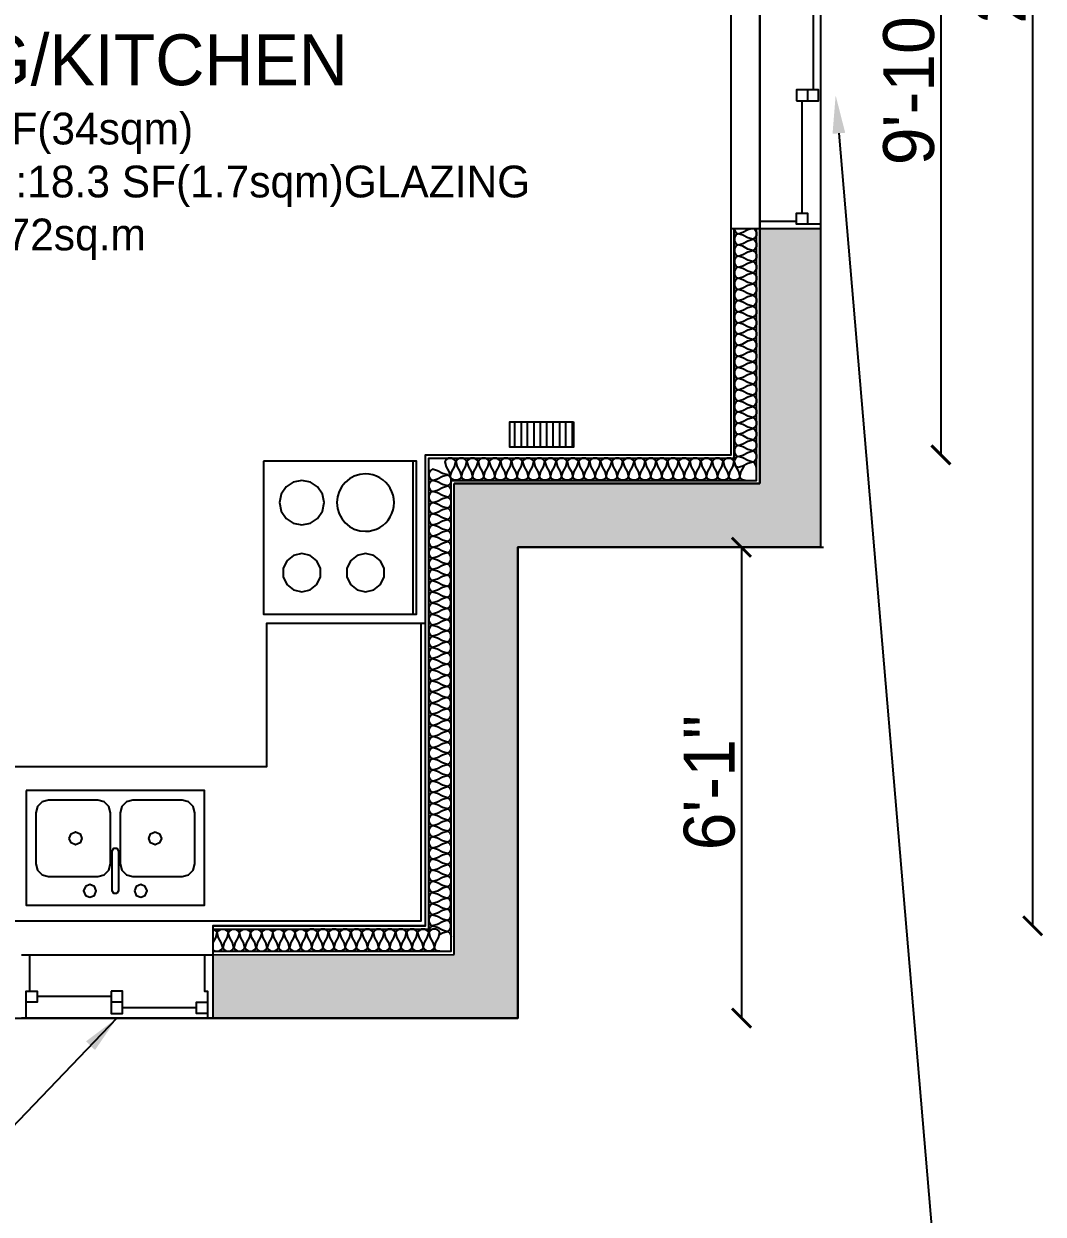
# Model space of a CAD drawing. Header units: inches. Extents: x 120 to 1121, y -124 to 610.
# Drawn here: x 759.5 to 919.9, y 123.9 to 311.3 of the extents above; entities that cross this region are included whole.
import ezdxf

# ---------------------------------------------------------------- set-up
doc = ezdxf.new("R2010")
doc.units = ezdxf.units.IN
doc.header["$LTSCALE"] = 0.5
doc.header["$MEASUREMENT"] = 0
doc.dimstyles.get("Standard").update_dxf_attribs({"dimtxt": 8, "dimasz": 3, "dimexe": 0.18, "dimexo": 0.0625, "dimgap": 1.03125, "dimtad": 1, "dimdec": 4, "dimzin": 0, "dimdsep": 46, "dimlunit": 4, "dimtxsty": 'Standard', "dimblk": 'ARCHTICK', "dimcen": 0.09, "dimse1": 1, "dimse2": 1, "dimclrd": 256, "dimclrt": 256, "dimadec": 0, "dimazin": 0, "dimtfac": 1, "dimtdec": 4, "dimtofl": 0, "dimtmove": 2, "dimatfit": 3, "dimfxl": 1, "dimtolj": 1, "dimtzin": 0, "dimlwd": -1, "dimarcsym": 0})

# ---------------------------------------------------------------- blocks, each defined once
blk = doc.blocks.new('_ArchTick')
at = {"color": 0, "linetype": 'ByBlock', "const_width": 0.15}
blk.add_lwpolyline([(-0.5, -0.5), (0.5, 0.5)], dxfattribs=at)
blk = doc.blocks.new('*D29')
at = {"transparency": 16777216}
blk.add_line((918.23, 517.82), (918.23, 169.32), dxfattribs=at)
at = {"layer": 'Defpoints', "color": 0, "transparency": 16777216}
for p in [(870.79, 517.82), (822.72, 169.32), (918.23, 169.32)]:
    blk.add_point(p, dxfattribs=at)
at = {"transparency": 16777216, "xscale": 3, "yscale": 3, "zscale": 3}
for p, rotation in [((918.23, 517.82), 90), ((918.23, 169.32), 270)]:
    blk.add_blockref('_ArchTick', p, dxfattribs=dict(at, rotation=rotation))
at = {"transparency": 16777216, "insert": (913.2, 324.9), "char_height": 8, "attachment_point": 5, "rotation": 90}
blk.add_mtext('\\A1;29\'-0"', dxfattribs=at)
blk = doc.blocks.new('*D31')
at = {"transparency": 16777216}
blk.add_line((903.8, 361.84), (903.8, 243.42), dxfattribs=at)
at = {"layer": 'Defpoints', "color": 0, "transparency": 16777216}
for p in [(870.79, 361.84), (870.79, 243.42), (903.8, 243.42)]:
    blk.add_point(p, dxfattribs=at)
at = {"transparency": 16777216, "xscale": 3, "yscale": 3, "zscale": 3}
for p, rotation in [((903.8, 361.84), 90), ((903.8, 243.42), 270)]:
    blk.add_blockref('_ArchTick', p, dxfattribs=dict(at, rotation=rotation))
at = {"transparency": 16777216, "insert": (898.77, 302.63), "char_height": 8, "attachment_point": 5, "rotation": 90}
blk.add_mtext('\\A1;9\'-10"', dxfattribs=at)
blk = doc.blocks.new('*D37')
at = {"transparency": 16777216}
blk.add_line((822.72, 110.15), (870.79, 110.15), dxfattribs=at)
at = {"layer": 'Defpoints', "color": 0, "transparency": 16777216}
for p in [(822.72, 243.42), (870.79, 243.42), (870.79, 110.15)]:
    blk.add_point(p, dxfattribs=at)
at = {"transparency": 16777216, "xscale": 3, "yscale": 3, "zscale": 3, "rotation": 180}
blk.add_blockref('_ArchTick', (822.72, 110.15), dxfattribs=at)
at = {"transparency": 16777216, "xscale": 3, "yscale": 3, "zscale": 3}
blk.add_blockref('_ArchTick', (870.79, 110.15), dxfattribs=at)
at = {"transparency": 16777216, "insert": (846.75, 115.18), "char_height": 8, "attachment_point": 5}
blk.add_mtext('\\A1;4\'-0"', dxfattribs=at)
blk = doc.blocks.new('*D47')
at = {"transparency": 16777216}
blk.add_line((872.42, 228.9), (872.42, 154.8), dxfattribs=at)
at = {"layer": 'Defpoints', "color": 0, "transparency": 16777216}
for p in [(837.24, 228.9), (837.24, 154.8), (872.42, 154.8)]:
    blk.add_point(p, dxfattribs=at)
at = {"transparency": 16777216, "xscale": 3, "yscale": 3, "zscale": 3}
for p, rotation in [((872.42, 228.9), 90), ((872.42, 154.8), 270)]:
    blk.add_blockref('_ArchTick', p, dxfattribs=dict(at, rotation=rotation))
at = {"transparency": 16777216, "insert": (867.39, 191.85), "char_height": 8, "attachment_point": 5, "rotation": 90}
blk.add_mtext('\\A1;6\'-1"', dxfattribs=at)
blk = doc.blocks.new('*D52')
at = {"transparency": 16777216}
blk.add_line((822.72, 110.15), (575.86, 110.15), dxfattribs=at)
at = {"layer": 'Defpoints', "color": 0, "transparency": 16777216}
for p in [(575.86, 169.32), (822.72, 169.32), (575.86, 110.15)]:
    blk.add_point(p, dxfattribs=at)
at = {"transparency": 16777216, "xscale": 3, "yscale": 3, "zscale": 3, "rotation": 180}
blk.add_blockref('_ArchTick', (575.86, 110.15), dxfattribs=at)
at = {"transparency": 16777216, "xscale": 3, "yscale": 3, "zscale": 3}
blk.add_blockref('_ArchTick', (822.72, 110.15), dxfattribs=at)
at = {"transparency": 16777216, "insert": (699.29, 115.18), "char_height": 8, "attachment_point": 5}
blk.add_mtext('\\A1;20\'-7"', dxfattribs=at)

msp = doc.modelspace()

# ---------------------------------------------------------------- hatches: boundary and pattern name
at = {"true_color": 0xf0f0f0}
h = msp.add_hatch(color=7, dxfattribs=at)
h.dxf.hatch_style = 1
h.paths.add_polyline_path([(884.83358, 278.97517), (875.29295, 278.97517), (875.29295, 265.8998), (875.29295, 238.91782), (874.79224, 238.91782), (870.78652, 238.91782), (827.22416, 238.91782), (827.22416, 164.81173), (789.26107, 164.77779), (789.26107, 154.79738), (837.23848, 154.79738), (837.23848, 228.90349), (884.83358, 228.90349)])

# ---------------------------------------------------------------- linework, layer by layer
for p, q in [((883.67996, 318.5318), (883.67996, 300.88152)), ((882.80371, 300.88152), (882.80371, 299.12901)), ((881.92747, 299.12901), (881.92747, 281.47875)), ((871.24608, 278.93924), (871.32289, 279.00487)), ((875.29295, 238.91782), (875.29295, 265.8998)), ((875.29295, 265.8998), (875.29295, 238.91782)), ((820.71482, 242.42284), (820.71482, 218.38843)), ((827.22416, 164.81173), (827.22416, 238.91782)), ((827.22416, 238.91782), (875.29295, 238.91782)), ((870.78652, 238.91782), (827.22416, 238.91782)), ((874.79224, 238.91782), (870.78652, 238.91782)), ((875.29295, 238.91782), (874.79224, 238.91782)), ((789.26107, 169.31819), (789.26107, 154.79738)), ((759.12666, 164.77779), (789.26107, 164.77779)), ((760.37845, 164.77779), (760.37845, 159.05348)), ((789.26107, 164.77779), (827.22416, 164.81173)), ((773.2719, 158.17724), (761.63024, 158.17724)), ((775.02442, 157.30096), (773.2719, 157.30096)), ((786.66608, 156.42471), (775.02442, 156.42471))]:
    msp.add_line(p, q)
for points in [[(435.54739, 292.99524), (435.66357, 522.32356), (441.17145, 522.32356), (441.17145, 532.3379), (176.04189, 532.3379), (176.04189, 303.00957), (145.92947, 303.00957), (145.92947, 194.85472), (304.47576, 194.85472), (304.47576, 154.79738), (837.23848, 154.79738), (793.53377, 154.79738), (789.16966, 154.79738), (759.12666, 154.79738), (759.87772, 154.79738), (759.87772, 159.05348), (761.63024, 159.05348), (761.63024, 157.30096), (759.87772, 157.30096)], [(598.71927, 522.32356), (477.83181, 522.32356), (477.83181, 532.3379), (884.83358, 532.3379), (884.83358, 228.90349), (837.23848, 228.90349), (875.29295, 228.90349), (885.30729, 228.90349)], [(793.53377, 522.32356), (788.16822, 522.32356), (875.29295, 522.32356), (875.29295, 521.82285), (875.29295, 517.81709), (875.29295, 330.51153), (875.29295, 265.8998), (875.29295, 278.97517), (870.78652, 278.97517)], [(822.71769, 169.31819), (789.26107, 169.31819), (822.71769, 169.31819), (822.71769, 238.91782), (822.71769, 242.92356), (822.71769, 243.42426), (870.78652, 243.42426), (870.78652, 278.97517), (870.78652, 321.03539), (870.78652, 361.84381)], [(884.83358, 278.97517), (875.29295, 278.97517), (875.29295, 321.03539), (870.78652, 321.03539)], [(884.83358, 320.2843), (881.0512, 320.2843), (881.0512, 319.7836), (875.29295, 319.7836), (875.29295, 321.03539), (884.83358, 321.03539), (884.83358, 278.97517), (875.29295, 278.97517), (875.29295, 280.22695), (881.0512, 280.22695)], [(884.83358, 279.72624), (881.0512, 279.72624), (881.0512, 281.47875), (882.80371, 281.47875), (882.80371, 279.72624)], [(789.26107, 165.31244), (793.53377, 165.31244), (822.71769, 165.31244), (823.2184, 165.31244), (826.72342, 165.31244), (826.72342, 238.91782), (826.72342, 239.41853), (870.78652, 239.41853), (871.28722, 239.41853), (874.79224, 239.41853), (874.79224, 265.8998), (874.79224, 278.97517)], [(789.26107, 168.81745), (822.71769, 168.81745), (823.2184, 168.81745), (823.2184, 238.91782), (823.2184, 239.41853), (823.2184, 242.92356), (870.78652, 242.92356), (871.28722, 242.92356), (871.28722, 265.8998), (871.28722, 278.97517)], [(871.32153, 278.97517), (871.32153, 278.84097), (871.5468, 278.40636), (871.8714, 278.22409), (872.6556, 278.45126), (873.42386, 278.87317), (873.77593, 278.97517)], [(836.77807, 244.63621), (836.77807, 248.63621)], [(837.81804, 244.63621), (837.81804, 248.63621)], [(838.77807, 244.63621), (838.77807, 248.63621)], [(839.81804, 244.63621), (839.81804, 248.63621)], [(840.77807, 244.63621), (840.77807, 248.63621)], [(841.81804, 244.63621), (841.81804, 248.63621)], [(842.77807, 244.63621), (842.77807, 248.63621)], [(843.81804, 244.63621), (843.81804, 248.63621)], [(844.77807, 244.63621), (844.77807, 248.63621)], [(845.81804, 244.63621), (845.81804, 248.63621)], [(822.71769, 216.87138), (797.68184, 216.87138), (797.68184, 194.35402), (696.1317, 194.35402), (696.1317, 218.88915), (696.1317, 242.42284), (671.34623, 242.42284), (671.34623, 218.88915), (696.1317, 218.88915)], [(821.96661, 216.87138), (821.96661, 170.06925), (671.84696, 170.06925), (671.84696, 218.88915)], [(824.89186, 167.96039), (825.35504, 168.21475), (826.13925, 168.44191), (826.41309, 168.30654), (826.63317, 167.97644), (826.72342, 167.56566)], [(787.91786, 164.77779), (787.91786, 159.05348), (788.4186, 159.05348), (788.4186, 154.79738), (789.16966, 154.79738)], [(788.4186, 155.54846), (786.66608, 155.54846), (786.66608, 157.30096), (788.4186, 157.30096)]]:
    msp.add_lwpolyline(points)
for points in [[(881.0512, 299.12901), (884.55621, 299.12901), (884.55621, 300.88152), (881.0512, 300.88152)], [(845.97808, 248.63621), (845.97808, 244.63621), (835.97808, 244.63621), (835.97808, 248.63621)], [(797.23441, 242.42284), (797.23441, 218.38843), (821.26883, 218.38843), (821.26883, 242.42284)], [(800.7646, 233.4351), (801.9017, 232.67531), (803.24301, 232.4085), (804.58434, 232.67531), (805.72144, 233.4351), (806.48124, 234.5722), (806.74803, 235.91352), (806.48124, 237.25483), (805.72144, 238.39194), (804.58434, 239.15173), (803.24301, 239.41853), (801.9017, 239.15173), (800.7646, 238.39194), (800.00481, 237.25483), (799.73799, 235.91352), (800.00481, 234.5722)], [(837.23848, 154.79738), (837.23848, 228.90349), (837.23848, 164.81173)], [(800.89416, 226.7709), (800.31406, 225.56627), (800.31406, 224.22922), (800.89416, 223.02459), (801.93952, 222.19096), (803.24301, 221.89345), (804.54653, 222.19096), (805.59189, 223.02459), (806.172, 224.22922), (806.172, 225.56627), (805.59189, 226.7709), (804.54653, 227.60453), (803.24301, 227.90205), (801.93952, 227.60453)], [(815.60621, 226.7709), (814.56088, 227.60453), (813.25736, 227.90205), (811.95384, 227.60453), (810.90851, 226.7709), (810.32838, 225.56627), (810.32838, 224.22922), (810.90851, 223.02459), (811.95384, 222.19096), (813.25736, 221.89345), (814.56088, 222.19096), (815.60621, 223.02459), (816.18634, 224.22922), (816.18634, 225.56627)], [(759.87772, 190.59865), (759.87772, 172.57282), (787.91786, 172.57282), (787.91786, 190.59865)], [(762.38129, 188.82817), (761.6482, 188.09507), (761.37989, 187.09363), (761.37989, 179.08215), (761.6482, 178.08071), (762.38129, 177.34762), (763.38273, 177.07928), (771.14385, 177.07928), (772.14529, 177.34762), (772.8784, 178.08071), (773.14673, 179.08215), (773.14673, 187.09363), (772.8784, 188.09507), (772.14529, 188.82817), (771.14385, 189.09648), (763.38273, 189.09648)], [(785.41428, 177.34762), (786.14738, 178.08071), (786.41572, 179.08215), (786.41572, 187.09363), (786.14738, 188.09507), (785.41428, 188.82817), (784.41285, 189.09648), (776.65175, 189.09648), (775.65032, 188.82817), (774.91721, 188.09507), (774.64888, 187.09363), (774.64888, 179.08215), (774.91721, 178.08071), (775.65032, 177.34762), (776.65175, 177.07928), (784.41285, 177.07928)], [(766.6374, 183.08788), (766.93072, 183.79599), (767.63884, 184.08932), (768.34696, 183.79599), (768.64028, 183.08788), (768.34696, 182.37976), (767.63884, 182.08644), (766.93072, 182.37976)], [(780.15677, 184.08932), (780.86488, 183.79599), (781.15818, 183.08788), (780.86488, 182.37976), (780.15677, 182.08644), (779.44863, 182.37976), (779.15533, 183.08788), (779.44863, 183.79599)], [(774.14815, 174.39243), (773.64744, 174.39243), (773.39709, 174.82605), (773.39709, 181.08503), (773.64744, 181.51865), (774.14815, 181.51865), (774.39852, 181.08503), (774.39852, 174.82605)], [(769.18395, 175.53417), (768.89063, 174.82605), (769.18395, 174.11793), (769.89207, 173.82461), (770.60018, 174.11793), (770.89351, 174.82605), (770.60018, 175.53417), (769.89207, 175.82749)], [(776.9021, 174.82605), (777.1954, 174.11793), (777.90354, 173.82461), (778.61166, 174.11793), (778.90496, 174.82605), (778.61166, 175.53417), (777.90354, 175.82749), (777.1954, 175.53417)], [(773.2719, 159.05348), (773.2719, 155.54846), (775.02442, 155.54846), (775.02442, 159.05348)]]:
    msp.add_lwpolyline(points, close=True)
at = {"linetype": 'ByBlock'}
msp.add_lwpolyline([(887.74163, 294.02665), (903.39297, 109.11566), (905.3296, 109.11566)], dxfattribs=at)
at = {"color": 254, "true_color": 0xdcdcdc}
for points in [[(874.43099, 278.97517), (874.53266, 278.91809), (874.75792, 278.48347), (874.75792, 277.96472), (874.53266, 277.5301), (874.20807, 277.34783), (873.42386, 277.57502), (872.6556, 277.99691), (871.8714, 278.22409), (871.5468, 278.04183), (871.32153, 277.6072), (871.32153, 277.08846), (871.5468, 276.65385), (871.8714, 276.47158), (872.6556, 276.69876), (873.42386, 277.12066), (874.20807, 277.34783), (874.53266, 277.16558), (874.75792, 276.73096), (874.75792, 276.21221), (874.53266, 275.77759), (874.20807, 275.59533), (873.42386, 275.82251), (872.6556, 276.24441), (871.8714, 276.47158), (871.5468, 276.28932), (871.32153, 275.85469), (871.32153, 275.33595), (871.5468, 274.90134), (871.8714, 274.71908), (872.6556, 274.94625), (873.42386, 275.36815), (874.20807, 275.59533), (874.53266, 275.41308), (874.75792, 274.97845), (874.75792, 274.45971), (874.53266, 274.02508), (874.20807, 273.84282), (873.42386, 274.07), (872.6556, 274.4919), (871.8714, 274.71908), (871.5468, 274.53681), (871.32153, 274.10219), (871.32153, 273.58344), (871.5468, 273.14883), (871.8714, 272.96657), (872.6556, 273.19374), (873.42386, 273.61565), (874.20807, 273.84282), (874.53266, 273.66056), (874.75792, 273.22594), (874.75792, 272.70719), (874.53266, 272.27257), (874.20807, 272.0903), (873.42386, 272.31749), (872.6556, 272.7394), (871.8714, 272.96657), (871.5468, 272.7843), (871.32153, 272.34968), (871.32153, 271.83093), (871.5468, 271.39632), (871.8714, 271.21405), (872.6556, 271.44123), (873.42386, 271.86313), (874.20807, 272.0903), (874.53266, 271.90805), (874.75792, 271.47343), (874.75792, 270.95469), (874.53266, 270.52006), (874.20807, 270.3378), (873.42386, 270.56498), (872.6556, 270.98688), (871.8714, 271.21405), (871.5468, 271.0318), (871.32153, 270.59717), (871.32153, 270.07843), (871.5468, 269.64381), (871.8714, 269.46155), (872.6556, 269.68872), (873.42386, 270.11062), (874.20807, 270.3378), (874.53266, 270.15555), (874.75792, 269.72092), (874.75792, 269.20218), (874.53266, 268.76755), (874.20807, 268.58529), (873.42386, 268.81247), (872.6556, 269.23437), (871.8714, 269.46155), (871.5468, 269.27928), (871.32153, 268.84466), (871.32153, 268.32591), (871.5468, 267.89131), (871.8714, 267.70904), (872.6556, 267.93621), (873.42386, 268.35812), (874.20807, 268.58529), (874.53266, 268.40303), (874.75792, 267.96841), (874.75792, 267.44966), (874.53266, 267.01504), (874.20807, 266.83277), (873.42386, 267.05997), (872.6556, 267.48187), (871.8714, 267.70904), (871.5468, 267.52677), (871.32153, 267.09215), (871.32153, 266.57341), (871.5468, 266.13879), (871.8714, 265.95653), (872.6556, 266.1837), (873.42386, 266.6056), (874.20807, 266.83277), (874.53266, 266.65053), (874.75792, 266.2159), (874.75792, 265.69716), (874.53266, 265.26253), (874.20807, 265.08027), (873.42386, 265.30746), (872.6556, 265.72936), (871.8714, 265.95653), (871.5468, 265.77427), (871.32153, 265.33964), (871.32153, 264.8209), (871.5468, 264.38629), (871.8714, 264.20402), (872.6556, 264.43119), (873.42386, 264.85309), (874.20807, 265.08027), (874.53266, 264.89802), (874.75792, 264.4634), (874.75792, 263.94465), (874.53266, 263.51003), (874.20807, 263.32776), (873.42386, 263.55494), (872.6556, 263.97685), (871.8714, 264.20402), (871.5468, 264.02175), (871.32153, 263.58713), (871.32153, 263.06838), (871.5468, 262.63378), (871.8714, 262.45151), (872.6556, 262.67869), (873.42386, 263.10059), (874.20807, 263.32776), (874.53266, 263.14551), (874.75792, 262.71088), (874.75792, 262.19214), (874.53266, 261.75751), (874.20807, 261.57525), (873.42386, 261.80244), (872.6556, 262.22434), (871.8714, 262.45151), (871.5468, 262.26925), (871.32153, 261.83462), (871.32153, 261.31588), (871.5468, 260.88126), (871.8714, 260.69901), (872.6556, 260.92618), (873.42386, 261.34808), (874.20807, 261.57525), (874.53266, 261.393), (874.75792, 260.95837), (874.75792, 260.43963), (874.53266, 260.00501), (874.20807, 259.82274), (873.42386, 260.04993), (872.6556, 260.47183), (871.8714, 260.69901), (871.5468, 260.51674), (871.32153, 260.08212), (871.32153, 259.56337), (871.5468, 259.12876), (871.8714, 258.94649), (872.6556, 259.17366), (873.42386, 259.59557), (874.20807, 259.82274), (874.53266, 259.64049), (874.75792, 259.20587), (874.75792, 258.68712), (874.53266, 258.2525), (874.20807, 258.07023), (873.42386, 258.29741), (872.6556, 258.71932), (871.8714, 258.94649), (871.5468, 258.76423), (871.32153, 258.3296), (871.32153, 257.81086), (871.5468, 257.37625), (871.8714, 257.19398), (872.6556, 257.42116), (873.42386, 257.84306), (874.20807, 258.07023), (874.53266, 257.88798), (874.75792, 257.45335), (874.75792, 256.93461), (874.53266, 256.49998), (874.20807, 256.31773), (873.42386, 256.54491), (872.6556, 256.96681), (871.8714, 257.19398), (871.5468, 257.01172), (871.32153, 256.57709), (871.32153, 256.05835), (871.5468, 255.62374), (871.8714, 255.44148), (872.6556, 255.66865), (873.42386, 256.09055), (874.20807, 256.31773), (874.53266, 256.13547), (874.75792, 255.70085), (874.75792, 255.1821), (874.53266, 254.74748), (874.20807, 254.56521), (873.42386, 254.7924), (872.6556, 255.2143), (871.8714, 255.44148), (871.5468, 255.25921), (871.32153, 254.82459), (871.32153, 254.30585), (871.5468, 253.87123), (871.8714, 253.68896), (872.6556, 253.91613), (873.42386, 254.33804), (874.20807, 254.56521), (874.53266, 254.38296), (874.75792, 253.94834), (874.75792, 253.42959), (874.53266, 252.99497), (874.20807, 252.8127), (873.42386, 253.03989), (872.6556, 253.4618), (871.8714, 253.68896), (871.5468, 253.5067), (871.32153, 253.07207), (871.32153, 252.55334), (871.5468, 252.11872), (871.8714, 251.93645), (872.6556, 252.16363), (873.42386, 252.58553), (874.20807, 252.8127), (874.53266, 252.63045), (874.75792, 252.19583), (874.75792, 251.67709), (874.53266, 251.24246), (874.20807, 251.0602), (873.42386, 251.28738), (872.6556, 251.70928), (871.8714, 251.93645), (871.5468, 251.75419), (871.32153, 251.31957), (871.32153, 250.80084), (871.5468, 250.36621), (871.8714, 250.18395), (872.6556, 250.41112), (873.42386, 250.83302), (874.20807, 251.0602), (874.53266, 250.87795), (874.75792, 250.44332), (874.75792, 249.92458), (874.53266, 249.48995), (874.20807, 249.30768), (873.42386, 249.53487), (872.6556, 249.95677), (871.8714, 250.18395), (871.5468, 250.00168), (871.32153, 249.56706), (871.32153, 249.04833), (871.5468, 248.6137), (871.8714, 248.43144), (872.6556, 248.65861), (873.42386, 249.08052), (874.20807, 249.30768), (874.53266, 249.12543), (874.75792, 248.69081), (874.75792, 248.17206), (874.53266, 247.73744), (874.20807, 247.55519), (873.42386, 247.78237), (872.6556, 248.20427), (871.8714, 248.43144), (871.5468, 248.24917), (871.32153, 247.81455), (871.32153, 247.29581), (871.5468, 246.86119), (871.8714, 246.67893), (872.6556, 246.9061), (873.42386, 247.328), (874.20807, 247.55519), (874.53266, 247.37293), (874.75792, 246.9383), (874.75792, 246.41956), (874.53266, 245.98493), (874.20807, 245.80268), (873.42386, 246.02985), (872.6556, 246.45175), (871.8714, 246.67893), (871.5468, 246.49667), (871.32153, 246.06204), (871.32153, 245.54331), (871.5468, 245.10869), (871.8714, 244.92642), (872.6556, 245.15359), (873.42386, 245.57549), (874.20807, 245.80268), (874.53266, 245.62042), (874.75792, 245.18579), (874.75792, 244.66705), (874.53266, 244.23242), (874.20807, 244.05017), (873.42386, 244.27734), (872.6556, 244.69925), (871.8714, 244.92642), (871.5468, 244.74415), (871.32153, 244.30953), (871.32153, 243.7908), (871.5468, 243.35618), (871.8714, 243.17391), (872.6556, 243.40109), (873.42386, 243.82299), (874.20807, 244.05017), (874.53266, 243.8679), (874.75792, 243.43328), (874.75792, 242.91453), (874.53266, 242.47991), (874.20807, 242.29766), (873.42386, 242.52484), (872.6556, 242.94674), (871.8714, 243.17391), (871.5468, 242.99165), (871.32153, 242.55702)], [(874.79224, 241.4214), (874.70199, 241.83217), (874.48191, 242.16228), (874.20807, 242.29766), (873.42386, 242.07047), (872.6556, 241.64857), (871.8714, 241.4214), (871.5468, 241.60366), (871.32153, 242.03829), (871.32153, 242.40048), (871.28722, 242.33938), (871.10496, 242.66397), (870.67033, 242.88925), (870.15159, 242.88925), (869.71696, 242.66397), (869.53472, 242.33938), (869.35246, 242.66397), (868.91784, 242.88925), (868.39909, 242.88925), (867.96447, 242.66397), (867.7822, 242.33938), (867.59994, 242.66397), (867.16531, 242.88925), (866.64657, 242.88925), (866.21194, 242.66397), (866.02971, 242.33938), (865.84744, 242.66397), (865.41282, 242.88925), (864.89408, 242.88925), (864.45945, 242.66397), (864.27719, 242.33938), (864.09492, 242.66397), (863.6603, 242.88925), (863.14155, 242.88925), (862.70693, 242.66397), (862.52469, 242.33938), (862.34242, 242.66397), (861.9078, 242.88925), (861.38905, 242.88925), (860.95443, 242.66397), (860.77216, 242.33938), (860.5899, 242.66397), (860.15528, 242.88925), (859.63653, 242.88925), (859.20191, 242.66397), (859.01967, 242.33938), (858.83741, 242.66397), (858.40278, 242.88925), (857.88404, 242.88925), (857.44941, 242.66397), (857.26715, 242.33938), (857.08488, 242.66397), (856.65026, 242.88925), (856.13152, 242.88925), (855.69692, 242.66397), (855.51465, 242.33938), (855.33239, 242.66397), (854.89776, 242.88925), (854.37902, 242.88925), (853.9444, 242.66397), (853.76213, 242.33938), (853.57986, 242.66397), (853.14524, 242.88925), (852.62649, 242.88925), (852.1919, 242.66397), (852.00963, 242.33938), (852.2368, 241.55517), (852.6587, 240.78692), (852.88588, 240.0027), (852.70361, 239.67812), (852.26899, 239.45285), (851.75024, 239.45285), (851.31562, 239.67812), (851.13336, 240.0027), (851.36055, 240.78692), (851.78245, 241.55517), (852.00963, 242.33938), (851.82737, 242.66397), (851.39274, 242.88925), (850.874, 242.88925), (850.43937, 242.66397), (850.25712, 242.33938), (850.4843, 241.55517), (850.9062, 240.78692), (851.13336, 240.0027), (850.95112, 239.67812), (850.51649, 239.45285), (849.99776, 239.45285), (849.56312, 239.67812), (849.38087, 240.0027), (849.60805, 240.78692), (850.02995, 241.55517), (850.25712, 242.33938), (850.07485, 242.66397), (849.64022, 242.88925), (849.12148, 242.88925), (848.68688, 242.66397), (848.50462, 242.33938), (848.73177, 241.55517), (849.15368, 240.78692), (849.38087, 240.0027), (849.1986, 239.67812), (848.76398, 239.45285), (848.24523, 239.45285), (847.81061, 239.67812), (847.62834, 240.0027), (847.85552, 240.78692), (848.27743, 241.55517), (848.50462, 242.33938), (848.32235, 242.66397), (847.88773, 242.88925), (847.36898, 242.88925), (846.93436, 242.66397), (846.75209, 242.33938), (846.97928, 241.55517), (847.40118, 240.78692), (847.62834, 240.0027), (847.4461, 239.67812), (847.01148, 239.45285), (846.49273, 239.45285), (846.05811, 239.67812), (845.87584, 240.0027), (846.10304, 240.78692), (846.52494, 241.55517), (846.75209, 242.33938), (846.56983, 242.66397), (846.1352, 242.88925), (845.61646, 242.88925), (845.18186, 242.66397), (844.9996, 242.33938), (845.22676, 241.55517), (845.64866, 240.78692), (845.87584, 240.0027), (845.69358, 239.67812), (845.25896, 239.45285), (844.74021, 239.45285), (844.30559, 239.67812), (844.12332, 240.0027), (844.35051, 240.78692), (844.77241, 241.55517), (844.9996, 242.33938), (844.81733, 242.66397), (844.38271, 242.88925), (843.86396, 242.88925), (843.42934, 242.66397), (843.24707, 242.33938), (843.47426, 241.55517), (843.89616, 240.78692), (844.12332, 240.0027), (843.94109, 239.67812), (843.50646, 239.45285), (842.98772, 239.45285), (842.55309, 239.67812), (842.37082, 240.0027), (842.59801, 240.78692), (843.01992, 241.55517), (843.24707, 242.33938), (843.06481, 242.66397), (842.63018, 242.88925), (842.11147, 242.88925), (841.67684, 242.66397), (841.49458, 242.33938), (841.72174, 241.55517), (842.14364, 240.78692), (842.37082, 240.0027), (842.18856, 239.67812), (841.75393, 239.45285), (841.2352, 239.45285), (840.80056, 239.67812), (840.61831, 240.0027), (840.84549, 240.78692), (841.26739, 241.55517), (841.49458, 242.33938), (841.31232, 242.66397), (840.87769, 242.88925), (840.35895, 242.88925), (839.92432, 242.66397), (839.74206, 242.33938), (839.96924, 241.55517), (840.39114, 240.78692), (840.61831, 240.0027), (840.43607, 239.67812), (840.00144, 239.45285), (839.4827, 239.45285), (839.04808, 239.67812), (838.86581, 240.0027), (839.09299, 240.78692), (839.51489, 241.55517), (839.74206, 242.33938), (839.55979, 242.66397), (839.12517, 242.88925), (838.60645, 242.88925), (838.17183, 242.66397), (837.98956, 242.33938), (838.21672, 241.55517), (838.63862, 240.78692), (838.86581, 240.0027), (838.68354, 239.67812), (838.24892, 239.45285), (837.73017, 239.45285), (837.29555, 239.67812), (837.11328, 240.0027), (837.34048, 240.78692), (837.76238, 241.55517), (837.98956, 242.33938), (837.80729, 242.66397), (837.37267, 242.88925), (836.85392, 242.88925), (836.4193, 242.66397), (836.23704, 242.33938), (836.46423, 241.55517), (836.88613, 240.78692), (837.11328, 240.0027), (836.93104, 239.67812), (836.49642, 239.45285), (835.97768, 239.45285), (835.54305, 239.67812), (835.36079, 240.0027), (835.58798, 240.78692), (836.00988, 241.55517), (836.23704, 242.33938), (836.05477, 242.66397), (835.62015, 242.88925), (835.10143, 242.88925), (834.6668, 242.66397), (834.48454, 242.33938), (834.7117, 241.55517), (835.1336, 240.78692), (835.36079, 240.0027), (835.17853, 239.67812), (834.7439, 239.45285), (834.22516, 239.45285), (833.79053, 239.67812), (833.6083, 240.0027), (833.83545, 240.78692), (834.25736, 241.55517), (834.48454, 242.33938), (834.30228, 242.66397), (833.86765, 242.88925), (833.34891, 242.88925), (832.91428, 242.66397), (832.73202, 242.33938), (832.9592, 241.55517), (833.38111, 240.78692), (833.6083, 240.0027), (833.42603, 239.67812), (832.99141, 239.45285), (832.47266, 239.45285), (832.03804, 239.67812), (831.85577, 240.0027), (832.08296, 240.78692), (832.50486, 241.55517), (832.73202, 242.33938), (832.54976, 242.66397), (832.11513, 242.88925), (831.59641, 242.88925), (831.16179, 242.66397), (830.97952, 242.33938), (831.20668, 241.55517), (831.62858, 240.78692), (831.85577, 240.0027), (831.67351, 239.67812), (831.23888, 239.45285), (830.72014, 239.45285), (830.28552, 239.67812), (830.10328, 240.0027), (830.33043, 240.78692), (830.75233, 241.55517), (830.97952, 242.33938), (830.79726, 242.66397), (830.36264, 242.88925), (829.84389, 242.88925), (829.40927, 242.66397), (829.227, 242.33938), (829.45419, 241.55517), (829.87609, 240.78692), (830.10328, 240.0027), (829.92101, 239.67812), (829.48639, 239.45285), (828.96764, 239.45285), (828.53302, 239.67812), (828.35075, 240.0027), (828.57794, 240.78692), (828.99984, 241.55517), (829.227, 242.33938), (829.04473, 242.66397), (828.61014, 242.88925), (828.09139, 242.88925), (827.65677, 242.66397), (827.4745, 242.33938), (827.70167, 241.55517), (828.12357, 240.78692), (828.35075, 240.0027), (828.16848, 239.67812), (827.73386, 239.45285), (827.21512, 239.45285), (826.78049, 239.67812), (826.59825, 240.0027), (826.82542, 240.78692), (827.24732, 241.55517), (827.4745, 242.33938), (827.29224, 242.66397), (826.85761, 242.88925), (826.33888, 242.88925), (825.90424, 242.66397), (825.72198, 242.33938), (825.94917, 241.55517), (826.37107, 240.78692), (826.59825, 240.0027)], [(873.03975, 239.41853), (872.62896, 239.50879), (872.29886, 239.72885), (872.16347, 240.0027), (871.9812, 239.67812), (871.54661, 239.45285), (871.02786, 239.45285), (870.59324, 239.67812), (870.41097, 240.0027), (870.22871, 239.67812), (869.79408, 239.45285), (869.27534, 239.45285), (868.84072, 239.67812), (868.65845, 240.0027), (868.47619, 239.67812), (868.04159, 239.45285), (867.52285, 239.45285), (867.08822, 239.67812), (866.90596, 240.0027), (866.72369, 239.67812), (866.28906, 239.45285), (865.77032, 239.45285), (865.33569, 239.67812), (865.15344, 240.0027), (864.97117, 239.67812), (864.53657, 239.45285), (864.01783, 239.45285), (863.5832, 239.67812), (863.40094, 240.0027), (863.21867, 239.67812), (862.78405, 239.45285), (862.2653, 239.45285), (861.83068, 239.67812), (861.64841, 240.0027), (861.46615, 239.67812), (861.03155, 239.45285), (860.5128, 239.45285), (860.07818, 239.67812), (859.89592, 240.0027), (859.71366, 239.67812), (859.27903, 239.45285), (858.76029, 239.45285), (858.32566, 239.67812), (858.1434, 240.0027), (857.96116, 239.67812), (857.52654, 239.45285), (857.00779, 239.45285), (856.57317, 239.67812), (856.3909, 240.0027), (856.20864, 239.67812), (855.77401, 239.45285), (855.25527, 239.45285), (854.82064, 239.67812), (854.63838, 240.0027), (854.45614, 239.67812), (854.02152, 239.45285), (853.50277, 239.45285), (853.06815, 239.67812), (852.88588, 240.0027), (853.11307, 240.78692), (853.53497, 241.55517), (853.76213, 242.33938), (853.98932, 241.55517), (854.41122, 240.78692), (854.63838, 240.0027), (854.86556, 240.78692), (855.28746, 241.55517), (855.51465, 242.33938), (855.74181, 241.55517), (856.16371, 240.78692), (856.3909, 240.0027), (856.61808, 240.78692), (857.03996, 241.55517), (857.26715, 242.33938), (857.49433, 241.55517), (857.91624, 240.78692), (858.1434, 240.0027), (858.37058, 240.78692), (858.79248, 241.55517), (859.01967, 242.33938), (859.24683, 241.55517), (859.66873, 240.78692), (859.89592, 240.0027), (860.12311, 240.78692), (860.54498, 241.55517), (860.77216, 242.33938), (860.99936, 241.55517), (861.42126, 240.78692), (861.64841, 240.0027), (861.8756, 240.78692), (862.29751, 241.55517), (862.52469, 242.33938), (862.75184, 241.55517), (863.17375, 240.78692), (863.40094, 240.0027), (863.62812, 240.78692), (864.05, 241.55517), (864.27719, 242.33938), (864.50437, 241.55517), (864.92627, 240.78692), (865.15344, 240.0027), (865.38062, 240.78692), (865.80252, 241.55517), (866.02971, 242.33938), (866.25687, 241.55517), (866.67877, 240.78692), (866.90596, 240.0027), (867.13312, 240.78692), (867.55502, 241.55517), (867.7822, 242.33938), (868.00939, 241.55517), (868.43129, 240.78692), (868.65845, 240.0027), (868.88564, 240.78692), (869.30754, 241.55517), (869.53472, 242.33938), (869.76189, 241.55517), (870.18379, 240.78692), (870.41097, 240.0027), (870.63814, 240.78692), (871.06003, 241.55517), (871.28722, 242.33938), (871.5144, 241.55517), (871.93631, 240.78692), (872.16347, 240.0027), (872.39065, 240.78692), (872.81256, 241.55517), (872.87443, 241.76874)], [(826.13925, 240.29478), (826.46384, 240.11253), (826.68911, 239.67791), (826.68911, 239.15917), (826.46384, 238.72454), (826.13925, 238.54228), (825.35504, 238.76945), (824.58679, 239.19135), (823.80257, 239.41853), (823.47798, 239.23628), (823.25272, 238.80165), (823.25272, 238.28291), (823.47798, 237.84828), (823.80257, 237.66603), (824.58679, 237.8932), (825.35504, 238.3151), (826.13925, 238.54228), (826.46384, 238.36001), (826.68911, 237.92541), (826.68911, 237.40666), (826.46384, 236.97204), (826.13925, 236.78977), (825.35504, 237.01695), (824.58679, 237.43885), (823.80257, 237.66603), (823.47798, 237.48376), (823.25272, 237.04914), (823.25272, 236.53039), (823.47798, 236.09577), (823.80257, 235.91352), (824.58679, 236.14069), (825.35504, 236.5626), (826.13925, 236.78977), (826.46384, 236.6075), (826.68911, 236.17289), (826.68911, 235.65415), (826.46384, 235.21952), (826.13925, 235.03726), (825.35504, 235.26445), (824.58679, 235.68633), (823.80257, 235.91352), (823.47798, 235.73125), (823.25272, 235.29663), (823.25272, 234.77789), (823.47798, 234.34326), (823.80257, 234.16101), (824.58679, 234.38819), (825.35504, 234.81009), (826.13925, 235.03726), (826.46384, 234.855), (826.68911, 234.42038), (826.68911, 233.90164), (826.46384, 233.46701), (826.13925, 233.28475), (825.35504, 233.51194), (824.58679, 233.93382), (823.80257, 234.16101), (823.47798, 233.97875), (823.25272, 233.54413), (823.25272, 233.02538), (823.47798, 232.59076), (823.80257, 232.4085), (824.58679, 232.63567), (825.35504, 233.05757), (826.13925, 233.28475), (826.46384, 233.1025), (826.68911, 232.66788), (826.68911, 232.14913), (826.46384, 231.71451), (826.13925, 231.53224), (825.35504, 231.75942), (824.58679, 232.18132), (823.80257, 232.4085), (823.47798, 232.22624), (823.25272, 231.79161), (823.25272, 231.27287), (823.47798, 230.83826), (823.80257, 230.65599), (824.58679, 230.88317), (825.35504, 231.30507), (826.13925, 231.53224), (826.46384, 231.34999), (826.68911, 230.91536), (826.68911, 230.39662), (826.46384, 229.96199), (826.13925, 229.77973), (825.35504, 230.00692), (824.58679, 230.42881), (823.80257, 230.65599), (823.47798, 230.47373), (823.25272, 230.0391), (823.25272, 229.52036), (823.47798, 229.08575), (823.80257, 228.90349), (824.58679, 229.13066), (825.35504, 229.55256), (826.13925, 229.77973), (826.46384, 229.59748), (826.68911, 229.16285), (826.68911, 228.64411), (826.46384, 228.20949), (826.13925, 228.02722), (825.35504, 228.25441), (824.58679, 228.67629), (823.80257, 228.90349), (823.47798, 228.72122), (823.25272, 228.2866), (823.25272, 227.76785), (823.47798, 227.33324), (823.80257, 227.15097), (824.58679, 226.92379), (825.35504, 226.5019), (826.13925, 226.27471), (825.35504, 226.04754), (824.58679, 225.62564), (823.80257, 225.39846), (824.58679, 225.17129), (825.35504, 224.74939), (826.13925, 224.52221), (825.35504, 224.29503), (824.58679, 223.87313), (823.80257, 223.64596), (824.58679, 223.41878), (825.35504, 222.99688), (826.13925, 222.7697), (825.35504, 222.54253), (824.58679, 222.12062), (823.80257, 221.89345), (824.58679, 221.66628), (825.35504, 221.24437), (826.13925, 221.01718), (825.35504, 220.79001), (824.58679, 220.36811), (823.80257, 220.14093), (824.58679, 219.91376), (825.35504, 219.49186), (826.13925, 219.26468), (825.35504, 219.0375), (824.58679, 218.6156), (823.80257, 218.38843), (824.58679, 218.16125), (825.35504, 217.73935), (826.13925, 217.51217), (825.35504, 217.285), (824.58679, 216.86309), (823.80257, 216.63592), (824.58679, 216.40875), (825.35504, 215.98685), (826.13925, 215.75965), (825.35504, 215.53248), (824.58679, 215.11058), (823.80257, 214.88341), (824.58679, 214.65624), (825.35504, 214.23434), (826.13925, 214.00715), (825.35504, 213.77997), (824.58679, 213.35807), (823.80257, 213.1309), (824.58679, 212.90373), (825.35504, 212.48182), (826.13925, 212.25464), (825.35504, 212.02747), (824.58679, 211.60557), (823.80257, 211.37839), (824.58679, 211.15122), (825.35504, 210.72932), (826.13925, 210.50213), (825.35504, 210.27496), (824.58679, 209.85306), (823.80257, 209.62589), (824.58679, 209.39871), (825.35504, 208.97681), (826.13925, 208.74964), (825.35504, 208.52245), (824.58679, 208.10054), (823.80257, 207.87336), (824.58679, 207.6462), (825.35504, 207.22429), (826.13925, 206.99711), (825.35504, 206.76992), (824.58679, 206.34805), (823.80257, 206.12086), (824.58679, 205.89368), (825.35504, 205.47178), (826.13925, 205.24461), (825.35504, 205.01743), (824.58679, 204.59553), (823.80257, 204.36834), (824.58679, 204.14118), (825.35504, 203.71928), (826.13925, 203.49209), (825.35504, 203.26493), (824.58679, 202.84303), (823.80257, 202.61584), (824.58679, 202.38866), (825.35504, 201.96676), (826.13925, 201.7396), (826.46384, 201.92186), (826.68911, 202.35646), (826.68911, 202.8752), (826.46384, 203.30983), (826.13925, 203.49209), (826.46384, 203.67436), (826.68911, 204.10898), (826.68911, 204.62773), (826.46384, 205.06235), (826.13925, 205.24461), (826.46384, 205.42688), (826.68911, 205.86148), (826.68911, 206.38022), (826.46384, 206.81485), (826.13925, 206.99711), (826.46384, 207.17938), (826.68911, 207.614), (826.68911, 208.13275), (826.46384, 208.56737), (826.13925, 208.74964), (826.46384, 208.93189), (826.68911, 209.36651), (826.68911, 209.88525), (826.46384, 210.31988), (826.13925, 210.50213), (826.46384, 210.68439), (826.68911, 211.11902), (826.68911, 211.63776), (826.46384, 212.07239), (826.13925, 212.25464), (826.46384, 212.43691), (826.68911, 212.87153), (826.68911, 213.39028), (826.46384, 213.8249), (826.13925, 214.00715), (826.46384, 214.18941), (826.68911, 214.62404), (826.68911, 215.14278), (826.46384, 215.57741), (826.13925, 215.75965), (826.46384, 215.94192), (826.68911, 216.37654), (826.68911, 216.89529), (826.46384, 217.32991), (826.13925, 217.51217), (826.46384, 217.69443), (826.68911, 218.12906), (826.68911, 218.6478), (826.46384, 219.08243), (826.13925, 219.26468), (826.46384, 219.44694), (826.68911, 219.88157), (826.68911, 220.40031), (826.46384, 220.83493), (826.13925, 221.01718), (826.46384, 221.19945), (826.68911, 221.63407), (826.68911, 222.15282), (826.46384, 222.58744), (826.13925, 222.7697), (826.46384, 222.95196), (826.68911, 223.38659), (826.68911, 223.90533), (826.46384, 224.33996), (826.13925, 224.52221), (826.46384, 224.70447), (826.68911, 225.13909), (826.68911, 225.65784), (826.46384, 226.09246), (826.13925, 226.27471), (826.46384, 226.45698), (826.68911, 226.8916), (826.68911, 227.41035), (826.46384, 227.84497), (826.13925, 228.02722), (825.35504, 227.80005), (824.58679, 227.37814), (823.80257, 227.15097), (823.47798, 226.96871), (823.25272, 226.53408), (823.25272, 226.01534), (823.47798, 225.58073), (823.80257, 225.39846), (823.47798, 225.2162), (823.25272, 224.78157), (823.25272, 224.26283), (823.47798, 223.82822), (823.80257, 223.64596), (823.47798, 223.46369), (823.25272, 223.02907), (823.25272, 222.51032), (823.47798, 222.07571), (823.80257, 221.89345), (823.47798, 221.71118), (823.25272, 221.27656), (823.25272, 220.75781), (823.47798, 220.3232), (823.80257, 220.14093), (823.47798, 219.95868), (823.25272, 219.52405), (823.25272, 219.00531), (823.47798, 218.57069), (823.80257, 218.38843), (823.47798, 218.20616), (823.25272, 217.77154), (823.25272, 217.25279), (823.47798, 216.81819), (823.80257, 216.63592), (823.47798, 216.45365), (823.25272, 216.01903), (823.25272, 215.50029), (823.47798, 215.06567), (823.80257, 214.88341), (823.47798, 214.70115), (823.25272, 214.26652), (823.25272, 213.74779), (823.47798, 213.31317), (823.80257, 213.1309), (823.47798, 212.94863), (823.25272, 212.51401), (823.25272, 211.99528), (823.47798, 211.56066), (823.80257, 211.37839), (823.47798, 211.19613), (823.25272, 210.7615), (823.25272, 210.24277), (823.47798, 209.80814), (823.80257, 209.62589), (823.47798, 209.44362), (823.25272, 209.009), (823.25272, 208.49026), (823.47798, 208.05563), (823.80257, 207.87336), (823.47798, 207.69112), (823.25272, 207.2565), (823.25272, 206.73775), (823.47798, 206.30313), (823.80257, 206.12086), (823.47798, 205.9386), (823.25272, 205.50397), (823.25272, 204.98523), (823.47798, 204.55061), (823.80257, 204.36834), (823.47798, 204.18611), (823.25272, 203.75148), (823.25272, 203.23273), (823.47798, 202.79811), (823.80257, 202.61584), (823.47798, 202.43358), (823.25272, 201.99895), (823.25272, 201.48021), (823.47798, 201.04558), (823.80257, 200.86333), (824.58679, 201.09051), (825.35504, 201.51241)], [(825.35504, 201.51241), (826.13925, 201.7396), (826.46384, 201.55733), (826.68911, 201.12271), (826.68911, 200.60397), (826.46384, 200.16934), (826.13925, 199.98708), (825.35504, 200.21426), (824.58679, 200.63616), (823.80257, 200.86333), (823.47798, 200.68109), (823.25272, 200.24646), (823.25272, 199.72772), (823.47798, 199.29309), (823.80257, 199.11083), (824.58679, 199.33801), (825.35504, 199.75991), (826.13925, 199.98708), (826.46384, 199.80481), (826.68911, 199.37019), (826.68911, 198.85144), (826.46384, 198.41685), (826.13925, 198.23458), (825.35504, 198.46173), (824.58679, 198.88364), (823.80257, 199.11083), (823.47798, 198.92856), (823.25272, 198.49394), (823.25272, 197.97519), (823.47798, 197.54057), (823.80257, 197.3583), (824.58679, 197.58549), (825.35504, 198.0074), (826.13925, 198.23458), (826.46384, 198.05231), (826.68911, 197.61769), (826.68911, 197.09894), (826.46384, 196.66432), (826.13925, 196.48205), (825.35504, 196.70925), (824.58679, 197.13115), (823.80257, 197.3583), (823.47798, 197.17606), (823.25272, 196.74144), (823.25272, 196.22269), (823.47798, 195.78807), (823.80257, 195.60581), (824.58679, 195.833), (825.35504, 196.2549), (826.13925, 196.48205), (826.46384, 196.29979), (826.68911, 195.86517), (826.68911, 195.34642), (826.46384, 194.91182), (826.13925, 194.72956), (825.35504, 194.95672), (824.58679, 195.37862), (823.80257, 195.60581), (823.47798, 195.42355), (823.25272, 194.98892), (823.25272, 194.47018), (823.47798, 194.03555), (823.80257, 193.85328), (824.58679, 194.08047), (825.35504, 194.50237), (826.13925, 194.72956), (826.46384, 194.5473), (826.68911, 194.11267), (826.68911, 193.59393), (826.46384, 193.1593), (826.13925, 192.97704), (825.35504, 193.20422), (824.58679, 193.62613), (823.80257, 193.85328), (823.47798, 193.67105), (823.25272, 193.23643), (823.25272, 192.71768), (823.47798, 192.28305), (823.80257, 192.10079), (824.58679, 192.32797), (825.35504, 192.74988), (826.13925, 192.97704), (826.46384, 192.79477), (826.68911, 192.36015), (826.68911, 191.84143), (826.46384, 191.40681), (826.13925, 191.22454), (825.35504, 191.4517), (824.58679, 191.8736), (823.80257, 192.10079), (823.47798, 191.91853), (823.25272, 191.4839), (823.25272, 190.96516), (823.47798, 190.53053), (823.80257, 190.34827), (824.58679, 190.57545), (825.35504, 190.99735), (826.13925, 191.22454), (826.46384, 191.04228), (826.68911, 190.60765), (826.68911, 190.08891), (826.46384, 189.65429), (826.13925, 189.47202), (825.35504, 189.69921), (824.58679, 190.12111), (823.80257, 190.34827), (823.47798, 190.16603), (823.25272, 189.73141), (823.25272, 189.21266), (823.47798, 188.77804), (823.80257, 188.59577), (824.58679, 188.82296), (825.35504, 189.24486), (826.13925, 189.47202), (826.46384, 189.28975), (826.68911, 188.85513), (826.68911, 188.33641), (826.46384, 187.90179), (826.13925, 187.71952), (825.35504, 187.94669), (824.58679, 188.36859), (823.80257, 188.59577), (823.47798, 188.4135), (823.25272, 187.97888), (823.25272, 187.46013), (823.47798, 187.02551), (823.80257, 186.84327), (824.58679, 187.07044), (825.35504, 187.49234), (826.13925, 187.71952), (826.46384, 187.53726), (826.68911, 187.10263), (826.68911, 186.58389), (826.46384, 186.14926), (826.13925, 185.967), (825.35504, 186.19419), (824.58679, 186.61609), (823.80257, 186.84327), (823.47798, 186.66101), (823.25272, 186.22638), (823.25272, 185.70765), (823.47798, 185.27301), (823.80257, 185.09076), (824.58679, 185.31794), (825.35504, 185.73984), (826.13925, 185.967), (826.46384, 185.78474), (826.68911, 185.35011), (826.68911, 184.8314), (826.46384, 184.39677), (826.13925, 184.21451), (825.35504, 184.44166), (824.58679, 184.86357), (823.80257, 185.09076), (823.47798, 184.90849), (823.25272, 184.47387), (823.25272, 183.95512), (823.47798, 183.5205), (823.80257, 183.33826), (824.58679, 183.56541), (825.35504, 183.98732), (826.13925, 184.21451), (826.46384, 184.03224), (826.68911, 183.59762), (826.68911, 183.07887), (826.46384, 182.64425), (826.13925, 182.46198), (825.35504, 182.68917), (824.58679, 183.11107), (823.80257, 183.33826), (823.47798, 183.15599), (823.25272, 182.72137), (823.25272, 182.20262), (823.47798, 181.768), (823.80257, 181.58573), (824.58679, 181.81292), (825.35504, 182.23482), (826.13925, 182.46198), (826.46384, 182.27972), (826.68911, 181.84509), (826.68911, 181.32637), (826.46384, 180.89175), (826.13925, 180.70949), (825.35504, 180.93665), (824.58679, 181.35855), (823.80257, 181.58573), (823.47798, 181.40347), (823.25272, 180.96885), (823.25272, 180.4501), (823.47798, 180.01548), (823.80257, 179.83324), (824.58679, 180.0604), (825.35504, 180.4823), (826.13925, 180.70949), (826.46384, 180.52722), (826.68911, 180.0926), (826.68911, 179.57385), (826.46384, 179.13923), (826.13925, 178.95696), (825.35504, 179.18415), (824.58679, 179.60605), (823.80257, 179.83324), (823.47798, 179.65097), (823.25272, 179.21635), (823.25272, 178.6976), (823.47798, 178.26298), (823.80257, 178.08071), (824.58679, 178.3079), (825.35504, 178.72981), (826.13925, 178.95696), (826.46384, 178.7747), (826.68911, 178.3401), (826.68911, 177.82136), (826.46384, 177.38673), (826.13925, 177.20447), (825.35504, 177.43163), (824.58679, 177.85353), (823.80257, 178.08071), (823.47798, 177.89845), (823.25272, 177.46382), (823.25272, 176.94509), (823.47798, 176.51045), (823.80257, 176.32822), (824.58679, 176.55538), (825.35504, 176.97728), (826.13925, 177.20447), (826.46384, 177.02221), (826.68911, 176.58758), (826.68911, 176.06884), (826.46384, 175.63421), (826.13925, 175.45195), (825.35504, 175.22478), (824.58679, 174.80288), (823.80257, 174.5757), (824.58679, 174.34851), (825.35504, 173.92661), (826.13925, 173.69945), (825.35504, 173.47227), (824.58679, 173.05037), (823.80257, 172.8232), (824.58679, 172.59602), (825.35504, 172.17412), (826.13925, 171.94693), (825.35504, 171.71977), (824.58679, 171.29787), (823.80257, 171.07068), (824.58679, 170.84349), (825.35504, 170.42162), (826.13925, 170.19443), (825.35504, 169.96725), (824.58679, 169.54534), (823.80257, 169.31819), (824.58679, 169.091), (825.35504, 168.66909), (826.13925, 168.44191), (826.46384, 168.62417), (826.68911, 169.0588), (826.68911, 169.57754), (826.46384, 170.01217), (826.13925, 170.19443), (826.46384, 170.37669), (826.68911, 170.81132), (826.68911, 171.33006), (826.46384, 171.76466), (826.13925, 171.94693), (826.46384, 172.12919), (826.68911, 172.56381), (826.68911, 173.08256), (826.46384, 173.51718), (826.13925, 173.69945), (826.46384, 173.88172), (826.68911, 174.31634), (826.68911, 174.83509), (826.46384, 175.26968), (826.13925, 175.45195), (825.35504, 175.67913), (824.58679, 176.10103), (823.80257, 176.32822), (823.47798, 176.14596), (823.25272, 175.71133), (823.25272, 175.19259), (823.47798, 174.75797), (823.80257, 174.5757), (823.47798, 174.39343), (823.25272, 173.95881), (823.25272, 173.44006), (823.47798, 173.00544), (823.80257, 172.8232), (823.47798, 172.64093), (823.25272, 172.20631), (823.25272, 171.68757), (823.47798, 171.25294), (823.80257, 171.07068), (823.47798, 170.88842), (823.25272, 170.45379), (823.25272, 169.93504), (823.47798, 169.50042), (823.80257, 169.31819), (823.47798, 169.13592), (823.25272, 168.70129), (823.25272, 168.18255)], [(789.26107, 165.55421), (789.66136, 165.34675), (790.1801, 165.34675), (790.61472, 165.57201), (790.79699, 165.89661), (790.5698, 166.68084), (790.14792, 167.44907), (789.92074, 168.23328), (790.103, 168.55788), (790.53763, 168.78314), (791.05638, 168.78314), (791.49097, 168.55788), (791.67323, 168.23328), (791.44608, 167.44907), (791.02417, 166.68084), (790.79699, 165.89661), (790.97925, 165.57201), (791.41388, 165.34675), (791.93262, 165.34675), (792.36725, 165.57201), (792.54951, 165.89661), (792.32232, 166.68084), (791.90042, 167.44907), (791.67323, 168.23328), (791.8555, 168.55788), (792.29013, 168.78314), (792.80887, 168.78314), (793.2435, 168.55788), (793.42576, 168.23328), (793.19857, 167.44907), (792.77667, 166.68084), (792.54951, 165.89661), (792.73175, 165.57201), (793.16637, 165.34675), (793.68512, 165.34675), (794.11974, 165.57201), (794.302, 165.89661), (794.07482, 166.68084), (793.65295, 167.44907), (793.42576, 168.23328), (793.60802, 168.55788), (794.04264, 168.78314), (794.56139, 168.78314), (794.99599, 168.55788), (795.17825, 168.23328), (794.9511, 167.44907), (794.5292, 166.68084), (794.302, 165.89661), (794.48427, 165.57201), (794.91889, 165.34675), (795.43764, 165.34675), (795.87226, 165.57201), (796.05453, 165.89661), (795.82735, 166.68084), (795.40544, 167.44907), (795.17825, 168.23328), (795.36052, 168.55788), (795.79514, 168.78314), (796.31389, 168.78314), (796.74851, 168.55788), (796.93078, 168.23328), (796.70359, 167.44907), (796.28168, 166.68084), (796.05453, 165.89661), (796.23677, 165.57201), (796.67139, 165.34675), (797.19014, 165.34675), (797.62476, 165.57201), (797.80703, 165.89661), (797.57984, 166.68084), (797.15793, 167.44907), (796.93078, 168.23328), (797.11304, 168.55788), (797.54767, 168.78314), (798.06641, 168.78314), (798.50101, 168.55788), (798.68328, 168.23328), (798.45611, 167.44907), (798.03421, 166.68084), (797.80703, 165.89661), (797.98929, 165.57201), (798.42392, 165.34675), (798.94266, 165.34675), (799.37728, 165.57201), (799.55955, 165.89661), (799.33236, 166.68084), (798.91046, 167.44907), (798.68328, 168.23328), (798.86553, 168.55788), (799.30016, 168.78314), (799.8189, 168.78314), (800.25353, 168.55788), (800.43579, 168.23328), (800.20861, 167.44907), (799.78671, 166.68084), (799.55955, 165.89661), (799.74178, 165.57201), (800.17641, 165.34675), (800.69515, 165.34675), (801.12978, 165.57201), (801.31204, 165.89661), (801.08486, 166.68084), (800.66296, 167.44907), (800.43579, 168.23328), (800.61806, 168.55788), (801.05268, 168.78314), (801.57143, 168.78314), (802.00602, 168.55788), (802.18829, 168.23328), (801.96113, 167.44907), (801.53923, 166.68084), (801.31204, 165.89661), (801.49431, 165.57201), (801.92893, 165.34675), (802.44768, 165.34675), (802.8823, 165.57201), (803.06456, 165.89661), (802.83738, 166.68084), (802.41548, 167.44907), (802.18829, 168.23328), (802.37056, 168.55788), (802.80518, 168.78314), (803.32392, 168.78314), (803.75855, 168.55788), (803.94081, 168.23328), (804.16797, 167.44907), (804.58987, 166.68084), (804.81706, 165.89661), (804.6348, 165.57201)], [(824.97092, 165.31244), (824.56015, 165.40269), (824.23004, 165.62277), (824.09465, 165.89661), (824.32184, 166.68084), (824.74374, 167.44907), (824.97092, 168.23328), (824.78866, 168.55788), (824.35403, 168.78314), (823.83529, 168.78314), (823.40066, 168.55788), (823.2184, 168.23328), (823.44559, 167.44907), (823.86749, 166.68084), (824.09465, 165.89661), (823.91241, 165.57201), (823.47779, 165.34675), (822.95904, 165.34675), (822.52442, 165.57201), (822.34216, 165.89661), (822.56934, 166.68084), (822.99124, 167.44907), (823.2184, 168.23328), (823.03614, 168.55788), (822.60152, 168.78314), (822.08277, 168.78314), (821.64817, 168.55788), (821.46591, 168.23328), (821.69306, 167.44907), (822.11496, 166.68084), (822.34216, 165.89661), (822.15989, 165.57201), (821.72527, 165.34675), (821.20652, 165.34675), (820.7719, 165.57201), (820.58963, 165.89661), (820.81681, 166.68084), (821.23872, 167.44907), (821.46591, 168.23328), (821.28364, 168.55788), (820.84902, 168.78314), (820.33027, 168.78314), (819.89565, 168.55788), (819.71338, 168.23328), (819.94057, 167.44907), (820.36248, 166.68084), (820.58963, 165.89661), (820.40739, 165.57201), (819.97277, 165.34675), (819.45402, 165.34675), (819.0194, 165.57201), (818.83713, 165.89661), (819.06432, 166.68084), (819.48623, 167.44907), (819.71338, 168.23328), (819.53112, 168.55788), (819.09649, 168.78314), (818.57775, 168.78314), (818.14315, 168.55788), (817.96088, 168.23328), (818.18805, 167.44907), (818.60995, 166.68084), (818.83713, 165.89661), (818.65487, 165.57201), (818.22024, 165.34675), (817.7015, 165.34675), (817.26688, 165.57201), (817.08461, 165.89661), (817.3118, 166.68084), (817.7337, 167.44907), (817.96088, 168.23328), (817.77863, 168.55788), (817.344, 168.78314), (816.82526, 168.78314), (816.39063, 168.55788), (816.20837, 168.23328), (816.43555, 167.44907), (816.85745, 166.68084), (817.08461, 165.89661), (816.90238, 165.57201), (816.46775, 165.34675), (815.94901, 165.34675), (815.51438, 165.57201), (815.33212, 165.89661), (815.5593, 166.68084), (815.9812, 167.44907), (816.20837, 168.23328), (816.0261, 168.55788), (815.59147, 168.78314), (815.07276, 168.78314), (814.63814, 168.55788), (814.45587, 168.23328), (814.68303, 167.44907), (815.10493, 166.68084), (815.33212, 165.89661), (815.14985, 165.57201), (814.71523, 165.34675), (814.19648, 165.34675), (813.76186, 165.57201), (813.5796, 165.89661), (813.80678, 166.68084), (814.22868, 167.44907), (814.45587, 168.23328), (814.2736, 168.55788), (813.83898, 168.78314), (813.32024, 168.78314), (812.88561, 168.55788), (812.70335, 168.23328), (812.93053, 167.44907), (813.35243, 166.68084), (813.5796, 165.89661), (813.39736, 165.57201), (812.96273, 165.34675), (812.44399, 165.34675), (812.00936, 165.57201), (811.8271, 165.89661), (812.05429, 166.68084), (812.47619, 167.44907), (812.70335, 168.23328), (812.52108, 168.55788), (812.08646, 168.78314), (811.56774, 168.78314), (811.13312, 168.55788), (810.95085, 168.23328), (811.17801, 167.44907), (811.59992, 166.68084), (811.8271, 165.89661), (811.64483, 165.57201), (811.21021, 165.34675), (810.69146, 165.34675), (810.25684, 165.57201), (810.0746, 165.89661), (810.30176, 166.68084), (810.72367, 167.44907), (810.95085, 168.23328), (810.76858, 168.55788), (810.33396, 168.78314), (809.81521, 168.78314), (809.38059, 168.55788), (809.19832, 168.23328), (809.42552, 167.44907), (809.84742, 166.68084), (810.0746, 165.89661), (809.89234, 165.57201), (809.45771, 165.34675), (808.93897, 165.34675), (808.50434, 165.57201), (808.32208, 165.89661), (808.54927, 166.68084), (808.97117, 167.44907), (809.19832, 168.23328), (809.01607, 168.55788), (808.58144, 168.78314), (808.06272, 168.78314), (807.62809, 168.55788), (807.44584, 168.23328), (807.67299, 167.44907), (808.09489, 166.68084), (808.32208, 165.89661), (808.13982, 165.57201), (807.70519, 165.34675), (807.18645, 165.34675), (806.75182, 165.57201), (806.56959, 165.89661), (806.79674, 166.68084), (807.21864, 167.44907), (807.44584, 168.23328), (807.26357, 168.55788), (806.82895, 168.78314), (806.3102, 168.78314), (805.87558, 168.55788), (805.69331, 168.23328), (805.92049, 167.44907), (806.3424, 166.68084), (806.56959, 165.89661), (806.38732, 165.57201), (805.9527, 165.34675), (805.43395, 165.34675), (804.99933, 165.57201), (804.81706, 165.89661), (805.04424, 166.68084), (805.46615, 167.44907), (805.69331, 168.23328), (805.51104, 168.55788), (805.07642, 168.78314), (804.5577, 168.78314), (804.12308, 168.55788), (803.94081, 168.23328), (803.71363, 167.44907), (803.29173, 166.68084), (803.06456, 165.89661), (803.2468, 165.57201), (803.68143, 165.34675), (804.20017, 165.34675), (804.6348, 165.57201)]]:
    msp.add_lwpolyline(points, dxfattribs=at)
msp.add_lwpolyline([(813.25736, 231.40707, 1.000001222), (813.25736, 240.41997, 0.999999598)], format="xyb", close=True)
at = {"color": 7, "true_color": 0xfcfcfc}
msp.add_lwpolyline([(826.13925, 240.29478), (825.35504, 240.52196), (824.58679, 240.94386), (823.80257, 241.17105), (823.47798, 240.98878), (823.25272, 240.55416), (823.25272, 240.03541), (823.47798, 239.60079), (823.80257, 239.41853), (824.58679, 239.64571), (825.35504, 240.06761)], close=True, dxfattribs=at)
msp.add_lwpolyline([(789.27165, 166.68084), (789.69355, 167.44907), (789.92074, 168.23328), (789.73848, 168.55788), (789.30385, 168.78314)], dxfattribs=at)
msp.add_solid([(886.7452, 293.94231), (887.23559, 300.00528), (888.73807, 294.111)])

# ---------------------------------------------------------------- texts
msp.add_text('LIVING/KITCHEN', height=8).set_placement((725.5, 301.59175))
at = {"insert": (720, 297.27797), "char_height": 5, "attachment_point": 1}
msp.add_mtext_dynamic_manual_height_columns('AREA 366 SF(34sqm)\\P@5.0%=MIN:18.3 SF(1.7sqm)GLAZING\\PGLAZING 1.72sq.m', width=153.9176252, gutter_width=90, heights=[0], dxfattribs=at)

# ---------------------------------------------------------------- dimensions: what is measured, and where the dimension line sits
dim = msp.add_linear_dim(base=(918.22959, 169.31819), p1=(870.78652, 517.81709), p2=(822.71769, 169.31819), angle=90, text='29\'-0"', dimstyle='Standard')
dim.commit()
dim.dimension.update_dxf_attribs({"geometry": '*D29', "text_midpoint": (913.19834, 324.90097), "dimtype": 160})
for base, p1, p2, text, picture, middle in [((903.80068, 243.42426), (870.78652, 361.84381), (870.78652, 243.42426), '9\'-10"', '*D31', (898.76943, 302.63403)), ((872.42156, 154.79738), (837.23848, 228.90349), (837.23848, 154.79738), '6\'-1"', '*D47', (867.39031, 191.85043))]:
    dim = msp.add_linear_dim(base=base, p1=p1, p2=p2, angle=90, text=text, dimstyle='Standard')
    dim.commit()
    dim.dimension.update_dxf_attribs({"geometry": picture, "text_midpoint": middle})
for base, p1, p2, text, picture, middle in [((870.78652, 110.14916), (822.71769, 243.42426), (870.78652, 243.42426), '4\'-0"', '*D37', (846.75211, 115.18041)), ((575.86429, 110.14916), (822.71769, 169.31819), (575.86429, 169.31819), '20\'-7"', '*D52', (699.29099, 115.18041))]:
    dim = msp.add_linear_dim(base=base, p1=p1, p2=p2, text=text, dimstyle='Standard')
    dim.commit()
    dim.dimension.update_dxf_attribs({"geometry": picture, "text_midpoint": middle})

# ---------------------------------------------------------------- leaders
msp.add_leader([(774.14816, 154.79738), (750.61083, 130.22485), (743.38919, 130.22485)], dimstyle='Standard', override={"dimasz": 6})

doc.saveas('drawing.dxf')
